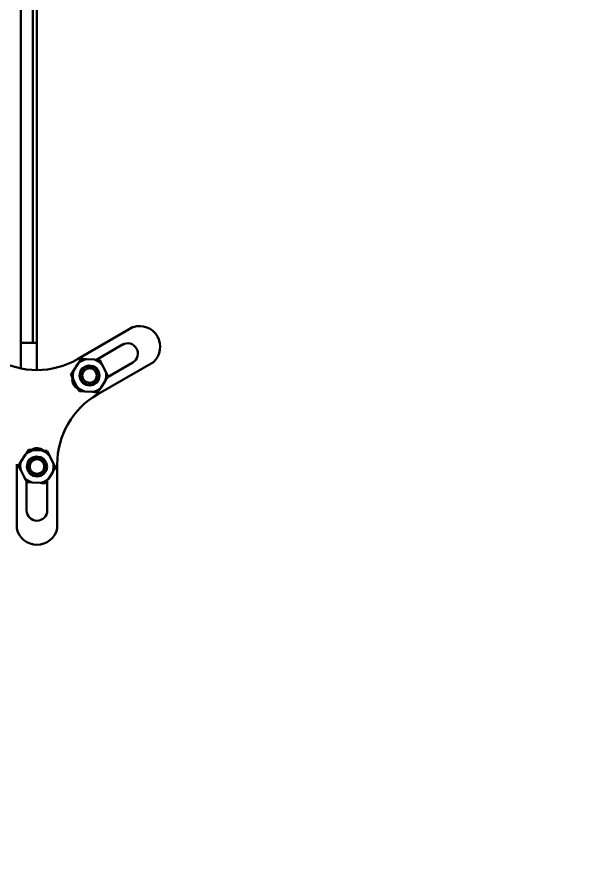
# Model space of a CAD drawing. Header units: millimetres. Extents: x 263 to 2983, y 441 to 2500.
# Drawn here: x 1014.2 to 1153.4, y 1142.8 to 1349.6 of the extents above; entities that cross this region are included whole.
import ezdxf

# ---------------------------------------------------------------- set-up
doc = ezdxf.new("R2010")
doc.units = ezdxf.units.MM
doc.header["$LTSCALE"] = 0.5
doc.layers.add('BOL', color=7, linetype='Continuous', lineweight=50)
doc.layers.add('HAT', color=3, linetype='Continuous')

msp = doc.modelspace()

# ---------------------------------------------------------------- hatches: boundary and pattern name
at = {"layer": 'HAT'}
h = msp.add_hatch(dxfattribs=at)
h.set_pattern_fill('ANSI31', color=256, scale=1.25, angle=15)
h.paths.add_polyline_path([(1428.41, 1041.77, 1), (1396.41, 1041.77, 1)])
h.paths.add_polyline_path([(1106.15, 1807.08, 1), (1114.15, 1807.08, 1)])
h = msp.add_hatch(dxfattribs=at)
h.set_pattern_fill('ANSI31', color=256)
h.paths.add_polyline_path([(904.15, 1443.35, 1), (896.15, 1443.35, 1)])
h.paths.add_polyline_path([(1806.52, 1028.15, 1), (1774.52, 1028.15, 1)])
h = msp.add_hatch(dxfattribs=at)
h.set_pattern_fill('ANSI31', color=256, angle=30)
h.paths.add_polyline_path([(932.15, 1443.35, 1), (924.15, 1443.35, 1)])
h.paths.add_polyline_path([(1918.52, 1028.15, 1), (1886.52, 1028.15, 1)])
h = msp.add_hatch(dxfattribs=at)
h.set_pattern_fill('ANSI31', color=256, angle=60)
h.paths.add_polyline_path([(1830.52, 931.15, 1), (1862.52, 931.15, 1)])
h.paths.add_polyline_path([(918.15, 1419.1, 1), (910.15, 1419.1, 1)])

# ---------------------------------------------------------------- linework, layer by layer
at = {"layer": 'BOL'}
for p, q in [((1015.15, 1269.03), (1015.15, 1359.03)), ((1018.15, 1269.03), (1018.15, 1359.03)), ((1019.15, 1269.03), (1019.15, 1359.03)), ((1029.15, 1264.95), (1042.93, 1272.91)), ((1015.15, 1269.03), (1018.15, 1269.03)), ((1015.15, 1262.68), (1015.15, 1269.03)), ((1018.15, 1269.03), (1019.15, 1269.03)), ((1019.15, 1262.27), (1019.15, 1269.03)), ((1033.82, 1264.82), (1040.26, 1268.54)), ((1028.26, 1262.27), (1029.33, 1263.91)), ((1031.38, 1264.95), (1033.35, 1264.84)), ((1033.35, 1264.84), (1034.67, 1264.77)), ((1047.93, 1264.25), (1034.15, 1256.29)), ((1042.81, 1264.12), (1036.73, 1260.61)), ((1035.27, 1263.59), (1036.16, 1261.83)), ((1036.16, 1261.83), (1036.76, 1260.65)), ((1028.13, 1259.97), (1027.53, 1261.16)), ((1029.02, 1258.22), (1028.13, 1259.97)), ((1030.07, 1259.56), (1030.2, 1259.34)), ((1036.03, 1259.54), (1034.96, 1257.89)), ((1030.94, 1256.96), (1029.62, 1257.04)), ((1032.9, 1256.86), (1030.94, 1256.96)), ((1015.27, 1239.77), (1016.34, 1241.41)), ((1018.39, 1242.45), (1020.35, 1242.34)), ((1020.35, 1242.34), (1021.68, 1242.27)), ((1022.28, 1241.09), (1023.17, 1239.33)), ((1023.17, 1239.33), (1023.77, 1238.15)), ((1014.15, 1223.06), (1014.15, 1238.97)), ((1015.14, 1237.47), (1014.54, 1238.66)), ((1016.03, 1235.72), (1015.14, 1237.47)), ((1017.08, 1237.06), (1017.21, 1236.84)), ((1023.04, 1237.04), (1021.97, 1235.39)), ((1024.15, 1238.97), (1024.15, 1223.06)), ((1021.7, 1234.99), (1021.7, 1227.56)), ((1016.6, 1227.56), (1016.6, 1234.58)), ((1017.95, 1234.46), (1016.63, 1234.54)), ((1019.91, 1234.36), (1017.95, 1234.46))]:
    msp.add_line(p, q, dxfattribs=at)
at = {"layer": 'BOL', "flags": 128}
for points in [[(1029.84, 1261.85), (1030.33, 1262.61), (1031.08, 1263.16), (1031.95, 1263.39), (1033.01, 1263.24), (1033.92, 1262.65), (1034.44, 1261.87), (1034.63, 1260.92), (1034.46, 1259.98), (1033.94, 1259.18), (1033.14, 1258.62), (1032.23, 1258.42), (1031.28, 1258.57), (1030.45, 1259.08), (1029.88, 1259.88), (1029.65, 1260.87), (1029.84, 1261.85), (1029.84, 1261.85)], [(1029.83, 1261.86), (1030.05, 1262.27), (1030.49, 1262.78)], [(1016.85, 1239.35), (1017.34, 1240.11), (1018.09, 1240.66), (1018.96, 1240.89), (1020.02, 1240.74), (1020.93, 1240.15), (1021.45, 1239.37), (1021.64, 1238.42), (1021.47, 1237.48), (1020.95, 1236.68), (1020.15, 1236.12), (1019.24, 1235.92), (1018.29, 1236.07), (1017.46, 1236.58), (1016.89, 1237.38), (1016.66, 1238.37), (1016.85, 1239.35), (1016.85, 1239.35)], [(1016.84, 1239.36), (1017.06, 1239.77), (1017.5, 1240.28)]]:
    msp.add_lwpolyline(points, dxfattribs=at)
at = {"layer": 'BOL'}
for centre, radius in [((1032.14, 1260.9), 2.3), ((1032.14, 1260.9), 1.8), ((1019.15, 1238.4), 2.3), ((1019.15, 1238.4), 1.8)]:
    msp.add_circle(centre, radius, dxfattribs=at)
for centre, radius, start, end in [((1044.47, 1268.02), 5.12, 312.5057, 107.4929), ((1041.54, 1266.33), 2.55, 300, 120), ((1019.15, 1282.27), 20, 240, 300), ((1032.14, 1260.9), 4.12, 100.6371, 133.0476), ((1032.14, 1260.9), 4.12, 40.6371, 73.0476), ((1032.14, 1260.9), 4.12, 160.6371, 193.0476), ((1032.14, 1260.9), 4.12, 340.6371, 13.0476), ((1030.41, 1259.9), 2.55, 169.9974, 243.5635), ((1032.14, 1260.9), 4.12, 220.6371, 253.0476), ((1032.14, 1260.9), 4.12, 280.6371, 313.0476), ((1044.15, 1238.97), 20, 120, 180), ((1019.15, 1238.4), 4.12, 100.6371, 133.0476), ((1019.15, 1240.4), 2.55, 49.9974, 123.5635), ((1019.15, 1238.4), 4.12, 40.6371, 73.0476), ((1019.15, 1238.4), 4.12, 160.6371, 193.0476), ((1019.15, 1238.4), 4.12, 340.6371, 13.0476), ((1019.15, 1238.4), 4.12, 220.6371, 253.0476), ((1019.15, 1238.4), 4.12, 280.6371, 313.0476), ((1019.15, 1227.56), 2.55, 180, 0), ((1019.15, 1224.17), 5.12, 192.5057, 347.4929)]:
    msp.add_arc(centre, radius, start, end, dxfattribs=at)
for points, knots in [([(1029.33, 1263.91), (1029.37, 1263.97), (1029.61, 1264.34), (1029.85, 1264.71), (1030.06, 1265.03)], [0, 0, 0, 0, 0.145978, 1, 1, 1, 1]), ([(1030.06, 1265.03), (1030.19, 1265.02), (1030.63, 1264.99), (1031.08, 1264.97), (1031.38, 1264.95)], [0, 0, 0, 0, 0.309695, 1, 1, 1, 1]), ([(1034.67, 1264.77), (1034.73, 1264.65), (1034.93, 1264.26), (1035.13, 1263.86), (1035.27, 1263.59)], [0, 0, 0, 0, 0.309709, 1, 1, 1, 1]), ([(1027.53, 1261.16), (1027.67, 1261.38), (1027.91, 1261.74), (1028.16, 1262.12), (1028.26, 1262.27)], [0, 0, 0, 0, 0.592731, 1, 1, 1, 1]), ([(1030.02, 1261.78), (1029.98, 1261.79), (1029.93, 1261.82), (1029.87, 1261.84), (1029.84, 1261.85)], [0, 0, 0, 0, 0.56006, 1, 1, 1, 1]), ([(1036.76, 1260.65), (1036.61, 1260.43), (1036.37, 1260.07), (1036.13, 1259.69), (1036.03, 1259.54)], [0, 0, 0, 0, 0.592741, 1, 1, 1, 1]), ([(1029.62, 1257.04), (1029.56, 1257.16), (1029.36, 1257.55), (1029.16, 1257.95), (1029.02, 1258.22)], [0, 0, 0, 0, 0.3096899, 1, 1, 1, 1]), ([(1034.96, 1257.89), (1034.92, 1257.84), (1034.67, 1257.46), (1034.43, 1257.1), (1034.23, 1256.78)], [0, 0, 0, 0, 0.145977, 1, 1, 1, 1]), ([(1034.23, 1256.78), (1034.09, 1256.79), (1033.66, 1256.81), (1033.21, 1256.84), (1032.9, 1256.86)], [0, 0, 0, 0, 0.309696, 1, 1, 1, 1]), ([(1016.34, 1241.41), (1016.38, 1241.47), (1016.62, 1241.84), (1016.86, 1242.21), (1017.07, 1242.53)], [0, 0, 0, 0, 0.14598, 1, 1, 1, 1]), ([(1017.07, 1242.53), (1017.2, 1242.52), (1017.64, 1242.49), (1018.09, 1242.47), (1018.39, 1242.45)], [0, 0, 0, 0, 0.309697, 1, 1, 1, 1]), ([(1021.68, 1242.27), (1021.74, 1242.15), (1021.94, 1241.76), (1022.14, 1241.36), (1022.28, 1241.09)], [0, 0, 0, 0, 0.309691, 1, 1, 1, 1]), ([(1014.54, 1238.66), (1014.68, 1238.88), (1014.92, 1239.24), (1015.17, 1239.62), (1015.27, 1239.77)], [0, 0, 0, 0, 0.592749, 1, 1, 1, 1]), ([(1017.03, 1239.28), (1016.99, 1239.29), (1016.94, 1239.32), (1016.88, 1239.34), (1016.85, 1239.35)], [0, 0, 0, 0, 0.5600323, 1, 1, 1, 1]), ([(1023.77, 1238.15), (1023.62, 1237.93), (1023.38, 1237.57), (1023.14, 1237.19), (1023.04, 1237.04)], [0, 0, 0, 0, 0.592748, 1, 1, 1, 1]), ([(1016.63, 1234.54), (1016.57, 1234.66), (1016.37, 1235.05), (1016.17, 1235.45), (1016.03, 1235.72)], [0, 0, 0, 0, 0.309691, 1, 1, 1, 1]), ([(1021.97, 1235.39), (1021.93, 1235.34), (1021.68, 1234.96), (1021.44, 1234.6), (1021.24, 1234.28)], [0, 0, 0, 0, 0.14598, 1, 1, 1, 1]), ([(1021.24, 1234.28), (1021.1, 1234.29), (1020.67, 1234.31), (1020.22, 1234.34), (1019.91, 1234.36)], [0, 0, 0, 0, 0.309697, 1, 1, 1, 1])]:
    msp.add_open_spline(points, degree=3, knots=knots, dxfattribs=at)

doc.saveas('drawing.dxf')
